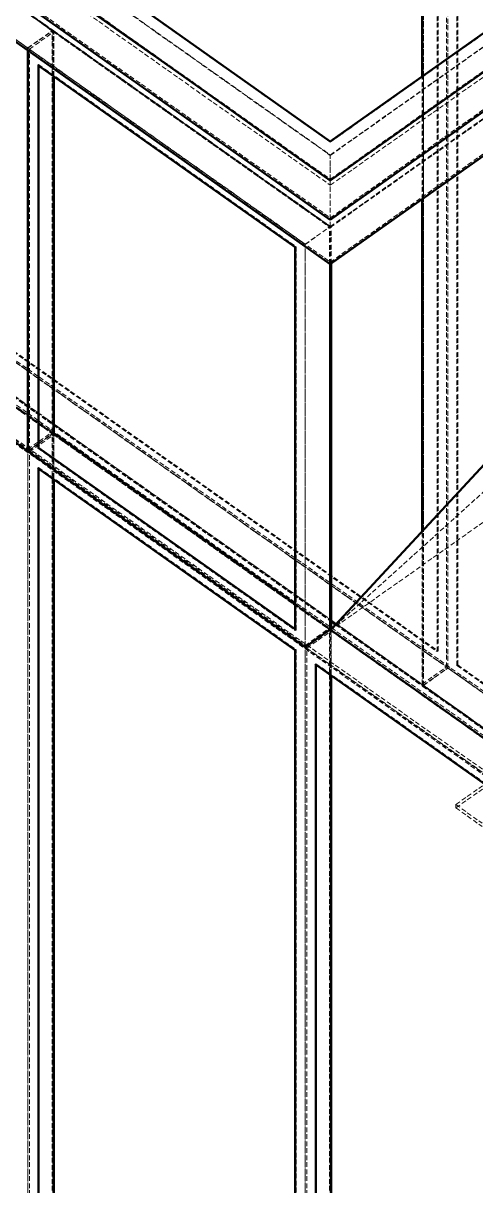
# Model space of a CAD drawing. Header units: millimetres. Extents: x -261 to 8533, y -404 to 6090.
# Drawn here: x 1376 to 1860, y 1180 to 2424 of the extents above; entities that cross this region are included whole.
import ezdxf

# ---------------------------------------------------------------- set-up
doc = ezdxf.new("R2010")
doc.units = ezdxf.units.MM
doc.linetypes.add('Hidden', pattern=[15, 5, -3, 5, -2])
for name, color, linetype, lineweight in [('Default', 7, 'Continuous', 50), ('Edges', 7, 'Hidden', 15), ('HiddenEdges', 2, 'Hidden', 15), ('HiddenSilhouettes', 2, 'Hidden', 15), ('Silhouettes', 7, 'Continuous', 50)]:
    doc.layers.add(name, color=color, linetype=linetype, lineweight=lineweight)

# ---------------------------------------------------------------- blocks, each defined once
blk = doc.blocks.new('Isometric')
at = {"layer": 'Edges'}
for points in [[(-1895, 1560.2), (70.7, 170.2)], [(-1895, 1512.8), (70.7, 122.8)], [(70.7, 170.2), (1329.4, 1060.2)], [(70.7, 159.8), (1277, 1012.8)], [(70.7, 122.8), (1329.4, 1012.8)], [(169.7, 322), (169.7, 699)], [(170.6, 322.6), (170.6, 699.6)], [(70.7, 210.2), (70.7, 237)], [(169.7, -164.8), (169.7, 190.7)], [(70.7, 168), (70.7, 170.2)], [(70.7, 159.8), (70.7, 168)], [(71.2, -271), (554.6, 165.6)], [(43.8, -289.7), (43.8, 139.7)], [(70.7, 120.7), (70.7, 122.8)], [(-253.1, -1769.7), (-253.1, -79.7)], [(-242.5, -76.6), (-241.7, -76)], [(-242.5, -76.6), (33.2, -271.6)], [(-242.5, -1766.6), (-242.5, -97.8)], [(70.7, -270.7), (70.7, -153.1)], [(71.6, -261.3), (76.8, -265)], [(43.8, -1979.7), (43.8, -289.7)], [(54.4, -1976.6), (54.4, -307.8)]]:
    blk.add_lwpolyline(points, dxfattribs=at)
for points in [[(-1842.7, 1512.8, 0), (70.7, 159.8, 0)], [(70.7, 237, 0), (1272.8, 1087, 0)], [(-226.3, 447, 0), (70.7, 237, 0)], [(-242.5, -76.6, 0), (-242.5, 333.6, 0)], [(170.6, -163.9, 0), (170.6, 191.3, 0)], [(-241.7, -71.9, 0), (-225.4, -60.4, 0)], [(71.6, -260.4, 0), (77.3, -264.5, 0)], [(43.8, -289.7, 0), (609.5, -689.7, 0)]]:
    blk.add_polyline3d(points, dxfattribs=at)
at = {"layer": 'HiddenEdges'}
for points in [[(186, -293.6), (186, 1375.2)], [(196.6, -311.7), (196.6, 1378.3)], [(196.6, -312), (196.6, 1376.3)], [(170.6, -330.9), (170.6, 1359.1)], [(206.3, -309.2), (206.3, 1359.6)], [(-1032.4, 939.8), (-226.3, 369.8)], [(-1059.2, 921.7), (-253.1, 351.7)], [(70.7, -271.5), (1272.8, 578.5)], [(-1032.4, 509.3), (-226.3, -60.7)], [(-1031.5, 507.9), (-227.1, -60.9)], [(-224.6, 446.2), (70.7, 237.4)], [(-224.6, 420.2), (70.7, 211.4)], [(-253.1, 352), (-227.1, 370.4)], [(-227.1, -59.2), (-227.1, 370.4)], [(-226.3, -60.7), (-226.3, 370.7)], [(-226.3, -61.5), (-226.3, 369.8)], [(-225.4, -60.9), (-225.4, 370.4)], [(-253.1, -77.6), (-253.1, 352)], [(-253.1, 351.7), (43.8, 141.7)], [(169.7, 190.7), (169.7, 322)], [(170.6, 191.3), (170.6, 322.6)], [(-609.5, 258.3), (196.6, -311.7)], [(-608.1, 257.2), (1895, -1512.8)], [(-636.4, 239.3), (71.6, -261.3)], [(-635.5, 239.6), (71.6, -260.4)], [(-635.5, 239.1), (170.6, -330.9)], [(-634.3, 238.7), (1842.7, -1512.8)], [(70.7, 211.4), (70.7, 237.4)], [(-608.1, 209.8), (1895, -1560.2)], [(70.7, 160.7), (70.7, 210.2)], [(70.7, 170.2), (70.7, 170.2)], [(43.8, 142), (69.9, 160.4)], [(69.9, -269.2), (69.9, 160.4)], [(70.7, 159.8), (71.6, 160.4)], [(43.8, -287.6), (43.8, 142)], [(-253.1, -79.3), (-227.1, -60.9)], [(-227.1, -1749.2), (-227.1, -60.9)], [(-226.3, -60.7), (70.7, -270.7)], [(-226.3, -61.5), (70.7, -271.5)], [(-225.4, -1750.9), (-225.4, -60.9)], [(-253.1, -1767.6), (-253.1, -79.3)], [(169.7, -330.7), (169.7, -164.8)], [(170.6, -330.4), (170.6, -163.9)], [(43.8, -289.3), (69.9, -270.9)], [(69.9, -1959.2), (69.9, -270.9)], [(70.7, -271.5), (70.7, -270.7)], [(70.7, -271.5), (71.2, -271)], [(71.6, -1960.9), (71.6, -270.9)], [(71.6, -272.1), (635.5, -670.9)], [(76.8, -265), (592.2, -629.4)], [(77.3, -264.5), (168.9, -329.2)], [(33.2, -292.8), (34.1, -292.2)], [(34.1, -1961), (34.1, -292.2)], [(43.8, -1977.6), (43.8, -289.3)], [(45.5, -290.5), (609.5, -689.3)], [(169.7, -331.5), (169.7, -306.3)], [(196.6, -312), (1001, -880.8)], [(170.6, -330.4), (975, -899.2)], [(170.6, -330.9), (976.7, -900.9)]]:
    blk.add_lwpolyline(points, dxfattribs=at)
for points in [[(-1838.5, 1510.7, 0), (70.7, 160.7, 0)], [(70.7, 251.2, 0), (1251.6, 1086.2, 0)], [(70.7, 237.4, 0), (1271.1, 1086.2, 0)], [(70.7, 211.4, 0), (1271.1, 1060.2, 0)], [(70.7, 160.7, 0), (1272.8, 1010.7, 0)], [(-1031.5, 939.2, 0), (-227.1, 370.4, 0)], [(-1057.5, 920.8, 0), (-253.1, 352, 0)], [(-1057.5, 489.5, 0), (-253.1, -79.3, 0)], [(-205.1, 446.2, 0), (70.7, 251.2, 0)], [(-253.1, 351.7, 0), (-226.3, 370.7, 0)], [(-226.3, 369.8, 0), (-225.4, 370.4, 0)], [(-226.3, 369.8, 0), (70.7, 159.8, 0)], [(-225.4, 369.2, 0), (69.9, 160.4, 0)], [(-251.4, 350.8, 0), (43.8, 142, 0)], [(-241.7, 334.2, 0), (34.1, 139.2, 0)], [(-609.5, 258, 0), (194.9, -310.8, 0)], [(-599.8, 260.8, 0), (185.1, -294.2, 0)], [(70.7, 251.2, 0), (70.7, 252, 0)], [(70.7, 168, 0), (70.7, 205, 0)], [(43.8, 141.7, 0), (70.7, 160.7, 0)], [(33.2, 138.6, 0), (34.1, 139.2, 0)], [(34.1, -271, 0), (34.1, 139.2, 0)], [(43.8, 139.7, 0), (43.8, 141.7, 0)], [(-225.4, -62.1, 0), (69.9, -270.9, 0)], [(-251.4, -78.8, 0), (-241.7, -71.9, 0)], [(-251.4, -80.5, 0), (43.8, -289.3, 0)], [(-241.7, -97.2, 0), (34.1, -292.2, 0)], [(70.7, -271.5, 0), (636.4, -671.5, 0)], [(55.3, -307.2, 0), (599.8, -692.2, 0)], [(206.3, -309.2, 0), (207.2, -308.6, 0)], [(206.3, -309.2, 0), (991.2, -864.2, 0)], [(170.6, -330.4, 0), (196.6, -312, 0)], [(196.6, -311.7, 0), (1002.7, -881.7, 0)], [(169.7, -331.5, 0), (170.6, -330.9, 0)]]:
    blk.add_polyline3d(points, dxfattribs=at)
at = {"layer": 'HiddenSilhouettes'}
for points in [[(-1842.7, 1558), (70.7, 205)], [(185.1, -294.2), (185.1, 1374.6)], [(207.2, -308.6), (207.2, 1360.2)], [(70.7, 205), (1277, 1058)], [(-1032.4, 940.7), (-226.3, 370.7)], [(-1031.5, 940.4), (-225.4, 370.4)], [(-1032.4, 508.5), (-226.3, -61.5)], [(-1031.5, 509.1), (-225.4, -60.9)], [(-1057.5, 491.2), (-253.1, -77.6)], [(-251.4, 350.8), (-225.4, 369.2)], [(-225.4, 370.4), (71.6, 160.4)], [(-225.4, 321.5), (-225.4, 369.2)], [(-251.4, -78.8), (-251.4, 350.8)], [(-241.7, 333), (-241.7, 334.2)], [(168.9, 190.1), (168.9, 321.4)], [(-636.4, 238.5), (71.6, -262.1)], [(-608.1, 212), (1863, -1535.4)], [(-636.4, 189.8), (663.3, -729.2)], [(-634.3, 193.5), (1842.7, -1558)], [(70.7, 120.7), (70.7, 160.7)], [(71.6, 121.3), (71.6, 160.4)], [(-263.8, -33.3), (-227.1, -59.2)], [(-253.1, -77.6), (-227.1, -59.2)], [(-251.4, -80.5), (-225.4, -62.1)], [(-251.4, -78.8), (43.8, -287.6)], [(-251.4, -1768.8), (-251.4, -80.5)], [(-241.7, -98.4), (-241.7, -97.2)], [(-226.3, -1751.5), (-226.3, -153.1)], [(205.1, -458.1), (629.3, -158.1)], [(33.2, -270.4), (34.1, -271)], [(33.2, -271.6), (34.1, -271)], [(43.8, -287.6), (69.9, -269.2)], [(45.5, -290.5), (71.6, -272.1)], [(70.7, -271.5), (71.6, -270.9)], [(70.7, -271.5), (71.2, -271)], [(71.6, -319.9), (71.6, -272.1)], [(45.5, -1978.8), (45.5, -290.5)], [(55.3, -308.4), (55.3, -307.2)], [(70.7, -1961.5), (70.7, -306.3)], [(205.1, -461.6), (205.1, -458.1)]]:
    blk.add_lwpolyline(points, dxfattribs=at)
for points in [[(194.9, -310.8, 0), (194.9, 1377.5, 0)], [(-226.3, 370.7, 0), (70.7, 160.7, 0)], [(-253.1, 349.7, 0), (-253.1, 351.7, 0)], [(-242.5, 333.6, 0), (-241.7, 334.2, 0)], [(-598.9, 261.4, 0), (186, -293.6, 0)], [(-608.1, 259.3, 0), (1865.3, -1489.7, 0)], [(-253.1, -79.7, 0), (-226.3, -60.7, 0)], [(-226.3, -153.1, 0), (-226.3, -60.7, 0)], [(-226.3, -61.5, 0), (-225.4, -60.9, 0)], [(-225.4, -60.9, 0), (71.6, -270.9, 0)], [(-225.4, -109.9, 0), (-225.4, -62.1, 0)], [(-242.5, -97.8, 0), (-241.7, -97.2, 0)], [(205.1, -461.6, 0), (629.3, -161.6, 0)], [(168.9, -329.2, 0), (168.9, -165.7, 0)], [(33.2, -243.3, 0), (69.9, -269.2, 0)], [(70.7, -306.3, 0), (70.7, -270.7, 0)], [(71.6, -270.9, 0), (71.6, -270.6, 0)], [(71.6, -270.9, 0), (637.2, -670.9, 0)], [(76.3, -265.5, 0), (169.7, -331.5, 0)], [(185.1, -294.2, 0), (186, -293.6, 0)], [(54.4, -307.8, 0), (55.3, -307.2, 0)], [(168.9, -329.2, 0), (194.9, -310.8, 0)], [(207.2, -308.6, 0), (992.1, -863.6, 0)], [(169.7, -330.7, 0), (196.6, -311.7, 0)], [(169.7, -330.7, 0), (236.9, -378.2, 0)], [(169.7, -331.5, 0), (975.8, -901.5, 0)], [(205.1, -458.1, 0), (233.3, -478.1, 0)], [(205.1, -461.6, 0), (233.3, -481.6, 0)]]:
    blk.add_polyline3d(points, dxfattribs=at)
at = {"layer": 'Silhouettes'}
for points in [[(-1895, 1558), (70.7, 168)], [(-1895, 1510.7), (70.7, 120.7)], [(70.7, 252), (1251.6, 1087)], [(70.7, 210.2), (1272.8, 1060.2)], [(70.7, 168), (1329.4, 1058)], [(70.7, 120.7), (1329.4, 1010.7)], [(-1059.2, 490.3), (-253.1, -79.7)], [(-226.3, 420.2), (-118.4, 343.9)], [(-253.1, -79.7), (-253.1, 349.7)], [(-241.7, -76), (-241.7, 333)], [(-65.2, 306.3), (0, 260.2)], [(0, 260.2), (70.7, 210.2)], [(168.9, -165.7), (168.9, 190.1)], [(33.2, -271.6), (33.2, 138.6)], [(70.7, -270.7), (70.7, 120.7)], [(-225.4, -60.4), (33.2, -243.3)], [(-225.4, -1750.4), (-225.4, -109.9)], [(70.7, -270.7), (636.4, -670.7)], [(71.6, -262.1), (76.3, -265.5)], [(33.2, -1961.6), (33.2, -292.8)], [(54.4, -307.8), (598.9, -692.8)], [(55.3, -1976), (55.3, -308.4)], [(71.6, -1960.4), (71.6, -319.9)]]:
    blk.add_lwpolyline(points, dxfattribs=at)
for points in [[(-1838.5, 1560.2, 0), (-65.2, 306.3, 0)], [(168.9, 321.4, 0), (168.9, 698.4, 0)], [(-205.1, 447, 0), (70.7, 252, 0)], [(-242.5, 333.6, 0), (33.2, 138.6, 0)], [(-225.4, -60.4, 0), (-225.4, 321.5, 0)], [(71.2, -271, 0), (619.7, 320.3, 0)], [(71.6, -270.6, 0), (71.6, 121.3, 0)], [(-253.1, -79.7, 0), (43.8, -289.7, 0)], [(-241.7, -76, 0), (33.2, -270.4, 0)], [(-242.5, -97.8, 0), (33.2, -292.8, 0)], [(-241.7, -1766, 0), (-241.7, -98.4, 0)], [(43.8, -289.7, 0), (70.7, -270.7, 0)]]:
    blk.add_polyline3d(points, dxfattribs=at)
blk.add_polyline3d([(70.7, -270.7, 0)], close=True, dxfattribs=at)

msp = doc.modelspace()

# ---------------------------------------------------------------- block references
at = {"layer": 'Default'}
msp.add_blockref('Isometric', (1633.6667, 2046), dxfattribs=at)

doc.saveas('drawing.dxf')
